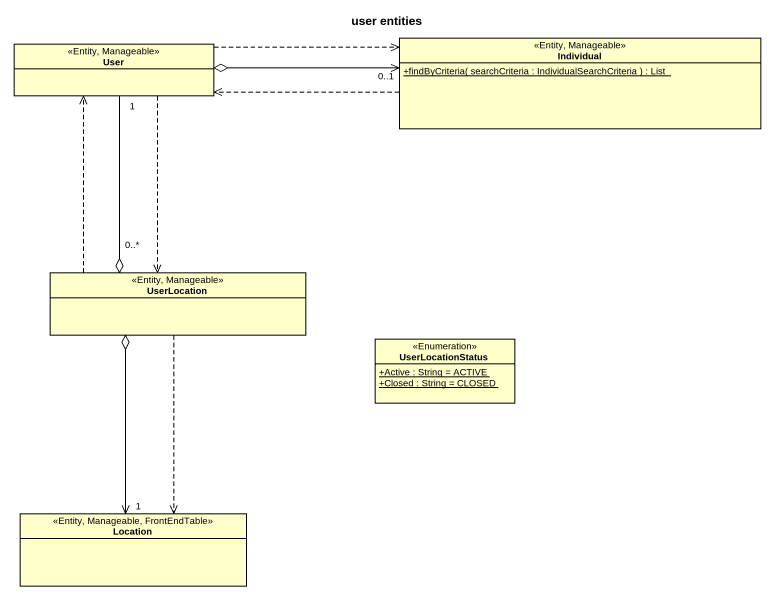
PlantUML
@startuml
title user entities
hide circle
hide empty members
skinparam classAttributeIconSize 0
class User <<Entity, Manageable>>
class Individual <<Entity, Manageable>> {
  {static} +findByCriteria( searchCriteria : IndividualSearchCriteria ) : List
}
class UserLocation <<Entity, Manageable>>
class UserLocationStatus <<Enumeration>> {
  {static} +Active : String = ACTIVE
  {static} +Closed : String = CLOSED
}
class Location <<Entity, Manageable, FrontEndTable>>
User o-right-> "0..1" Individual
User .right.> Individual
User ..> UserLocation
Individual .left.> User
UserLocation "0..*" o-up- "1" User
UserLocation .up.> User
UserLocation o--> "1" Location
UserLocation ..> Location
@enduml
